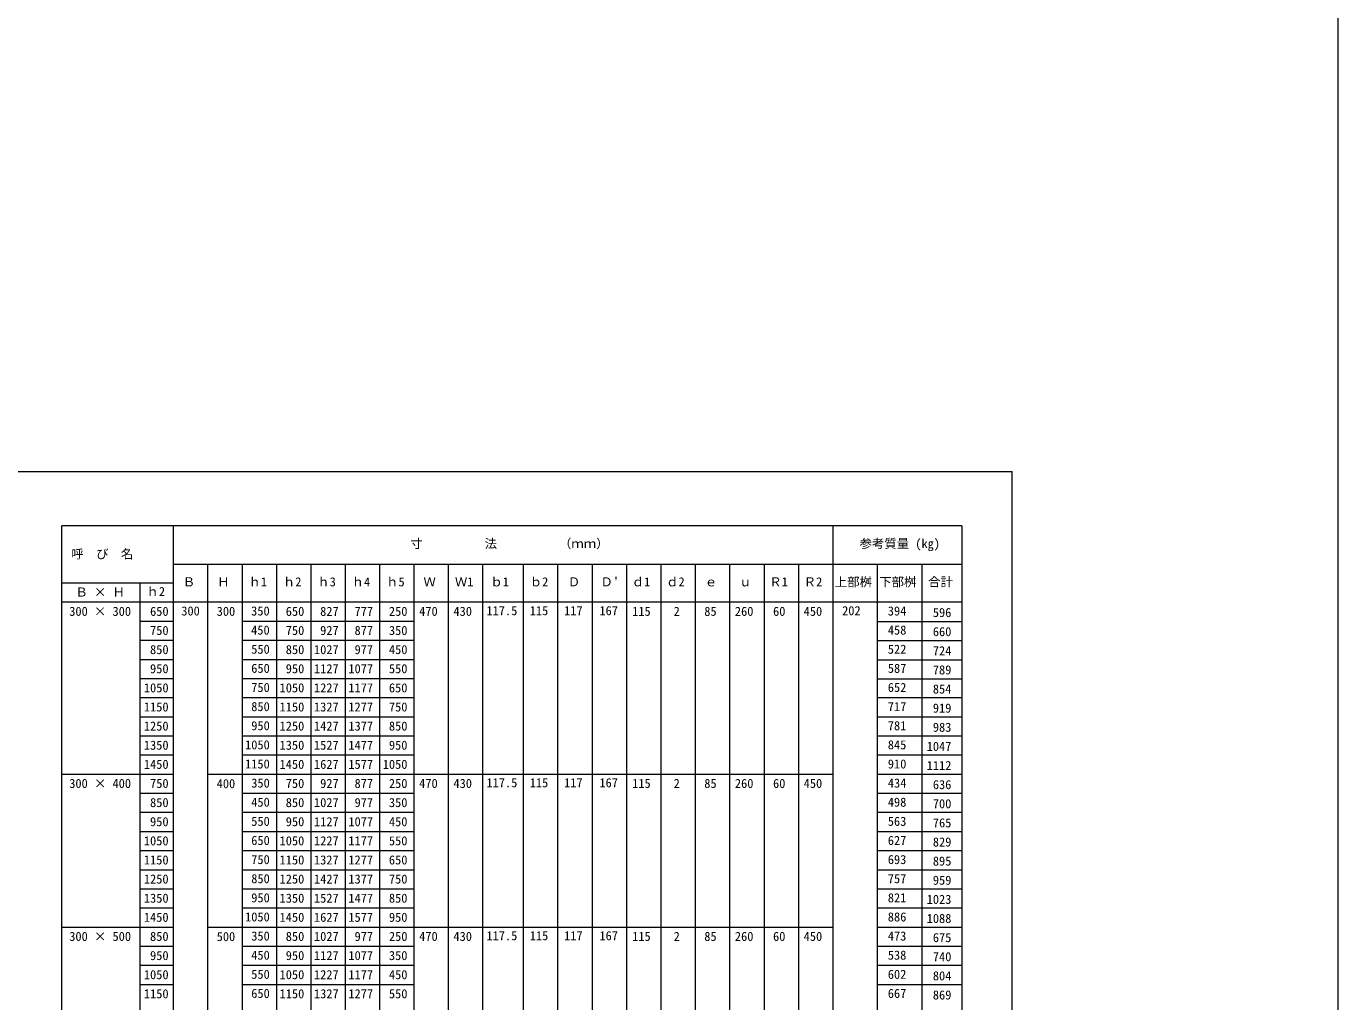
# Model space of a CAD drawing. Units: millimetres at full size; details may follow other scales. Extents: x 5964 to 125098, y -10801 to 28073.
# Drawn here: x 60461 to 65531, y 3053 to 6822 of the extents above; entities that cross this region are included whole.
import ezdxf
from ezdxf.enums import TextEntityAlignment as Align

# ---------------------------------------------------------------- set-up
doc = ezdxf.new("R2010")
doc.units = ezdxf.units.MM
doc.header["$LTSCALE"] = 19
doc.layers.add('0_2', color=7, linetype='Continuous', lineweight=20)
doc.layers.add('枠', color=5, linetype='Continuous', lineweight=5)
doc.styles.add('ＭＳ ゴシック', font='')
doc.styles.get('ＭＳ ゴシック').set_extended_font_data('MS Gothic')

msp = doc.modelspace()

# ---------------------------------------------------------------- linework, layer by layer
at = {"layer": '0_2'}
for p, q in [((64077.81, 4891.7), (60597.9, 4891.7)), ((60597.9, 1124.23), (60597.9, 4891.7)), ((61029.13, 4891.7), (61029.13, 1124.23)), ((63578.99, 4891.7), (63578.99, 1124.23)), ((64077.81, 4891.7), (64077.81, 1124.23)), ((61029.13, 4743.96), (64077.81, 4743.96)), ((61162.1, 4743.96), (61162.1, 1124.23)), ((61295.07, 4743.96), (61295.07, 1124.23)), ((61428.04, 4743.96), (61428.04, 1124.23)), ((61561.01, 4743.96), (61561.01, 1124.23)), ((61693.98, 4743.96), (61693.98, 1124.23)), ((61826.9, 4743.96), (61826.9, 1124.23)), ((61959.83, 4743.96), (61959.83, 1124.23)), ((62091.95, 4743.96), (62091.95, 1124.23)), ((62225.36, 4743.96), (62225.36, 1124.23)), ((62382.27, 4743.96), (62382.27, 1124.23)), ((62515.24, 4743.96), (62515.24, 1124.23)), ((62648.21, 4743.96), (62648.21, 1124.23)), ((62781.18, 4743.96), (62781.18, 1124.23)), ((62914.14, 4743.96), (62914.14, 1124.23)), ((63047.11, 4743.96), (63047.11, 1124.23)), ((63180.08, 4743.96), (63180.08, 1124.23)), ((63313.05, 4743.96), (63313.05, 1124.23)), ((63446.02, 4743.96), (63446.02, 1124.23)), ((63750.57, 4743.96), (63750.57, 1124.23)), ((63922.68, 4743.96), (63922.68, 1124.23)), ((61029.13, 4670.08), (60597.9, 4670.08)), ((60900.64, 4670.08), (60900.64, 1124.23)), ((64077.81, 4596.21), (60597.9, 4596.21)), ((61029.13, 4522.34), (60900.64, 4522.34)), ((61959.83, 4522.34), (61295.07, 4522.34)), ((63750.57, 4522.34), (64077.81, 4522.34)), ((61029.13, 4448.47), (60900.64, 4448.47)), ((61959.83, 4448.47), (61295.07, 4448.47)), ((63750.57, 4448.47), (64077.81, 4448.47)), ((61029.13, 4374.6), (60900.64, 4374.6)), ((61959.83, 4374.6), (61295.07, 4374.6)), ((63750.57, 4374.6), (64077.81, 4374.6)), ((61029.13, 4300.72), (60900.64, 4300.72)), ((61959.83, 4300.72), (61295.07, 4300.72)), ((63750.57, 4300.72), (64077.81, 4300.72)), ((61029.13, 4226.85), (60900.64, 4226.85)), ((61959.83, 4226.85), (61295.07, 4226.85)), ((64077.81, 4226.85), (63750.57, 4226.85)), ((61029.13, 4152.98), (60900.64, 4152.98)), ((61959.83, 4152.98), (61295.07, 4152.98)), ((64077.81, 4152.98), (63750.57, 4152.98)), ((61029.13, 4079.11), (60900.64, 4079.11)), ((61959.83, 4079.11), (61295.07, 4079.11)), ((64077.81, 4079.11), (63750.57, 4079.11)), ((61029.13, 4005.24), (60900.64, 4005.24)), ((61959.83, 4005.24), (61295.07, 4005.24)), ((64077.81, 4005.24), (63750.57, 4005.24)), ((61029.13, 3931.36), (60597.9, 3931.36)), ((61295.07, 3931.36), (61162.1, 3931.36)), ((63578.99, 3931.36), (61295.07, 3931.36)), ((64077.81, 3931.36), (63750.57, 3931.36)), ((61029.13, 3857.49), (60900.64, 3857.49)), ((61959.83, 3857.49), (61295.07, 3857.49)), ((64077.81, 3857.49), (63750.57, 3857.49)), ((61029.13, 3783.62), (60900.64, 3783.62)), ((61959.83, 3783.62), (61295.07, 3783.62)), ((64077.81, 3783.62), (63750.57, 3783.62)), ((61029.13, 3709.75), (60900.64, 3709.75)), ((61959.83, 3709.75), (61295.07, 3709.75)), ((64077.81, 3709.75), (63750.57, 3709.75)), ((61029.13, 3635.88), (60900.64, 3635.88)), ((61959.83, 3635.88), (61295.07, 3635.88)), ((64077.81, 3635.88), (63750.57, 3635.88)), ((61029.13, 3562), (60900.64, 3562)), ((61959.83, 3562), (61295.07, 3562)), ((64077.81, 3562), (63750.57, 3562)), ((61029.13, 3488.13), (60900.64, 3488.13)), ((61959.83, 3488.13), (61295.07, 3488.13)), ((64077.81, 3488.13), (63750.57, 3488.13)), ((61029.13, 3414.26), (60900.64, 3414.26)), ((61959.83, 3414.26), (61295.07, 3414.26)), ((64077.81, 3414.26), (63750.57, 3414.26)), ((61029.13, 3340.39), (60597.9, 3340.39)), ((61295.07, 3340.39), (61162.1, 3340.39)), ((63578.99, 3340.39), (61295.07, 3340.39)), ((64077.81, 3340.39), (63750.57, 3340.39)), ((61029.13, 3266.52), (60900.64, 3266.52)), ((61959.83, 3266.52), (61295.07, 3266.52)), ((64077.81, 3266.52), (63750.57, 3266.52)), ((61029.13, 3192.64), (60900.64, 3192.64)), ((61959.83, 3192.64), (61295.07, 3192.64)), ((64077.81, 3192.64), (63750.57, 3192.64)), ((61029.13, 3118.77), (60900.64, 3118.77)), ((61959.83, 3118.77), (61295.07, 3118.77)), ((64077.81, 3118.77), (63750.57, 3118.77))]:
    msp.add_line(p, q, dxfattribs=at)
at = {"layer": '枠', "lineweight": 20}
for p, q in [((65531.19, 13380.51), (65531.19, -6940.1)), ((56273.02, 5101.59), (64273.02, 5101.59)), ((64273.02, -412.69), (64273.02, 5101.59))]:
    msp.add_line(p, q, dxfattribs=at)

# ---------------------------------------------------------------- texts
at = {"layer": '0_2', "style": 'ＭＳ ゴシック'}
for s, p in [('寸\u3000\u3000\u3000\u3000\u3000法\u3000\u3000\u3000\u3000\u3000（ｍｍ）', (61945.44, 4794.97)), ('参考質量 (kg)', (63682.26, 4794.97)), ('呼\u3000び\u3000名', (60634.93, 4754.84)), ('Ｂ', (61066.07, 4647.22)), ('Ｈ', (61199.04, 4647.22)), ('ｈ1', (61320.08, 4647.22)), ('ｈ2', (61453.05, 4647.22)), ('ｈ3', (61586.02, 4647.22)), ('ｈ4', (61718.98, 4647.22)), ('ｈ5', (61851.91, 4647.22)), ('Ｗ', (61996.37, 4647.22)), ('Ｗ1', (62118.14, 4647.22)), ('ｂ1', (62255.07, 4647.22)), ('ｂ2', (62407.28, 4647.22)), ('Ｄ', (62554.5, 4647.22)), ("Ｄ'", (62680.92, 4647.22)), ('ｄ1', (62801.56, 4647.22)), ('ｄ2', (62934.53, 4647.22)), ('ｅ', (63084.05, 4647.22)), ('ｕ', (63217.03, 4647.22)), ('Ｒ1', (63333.44, 4647.22)), ('Ｒ2', (63466.41, 4647.22)), ('上部桝', (63586.82, 4647.1)), ('下部桝', (63758.41, 4647.1)), ('合計', (63947.36, 4647.1)), (' Ｂ × Ｈ', (60627.06, 4607.78)), ('ｈ2', (60925.64, 4609.84)), ('300 × 300', (60627.06, 4533.28)), (' 650', (60915.62, 4533.28)), ('300', (61060.16, 4534.75)), (' 300', (61173.18, 4533.42)), (' 350', (61306.35, 4534.7)), (' 650', (61440.22, 4533.28)), (' 827', (61573.19, 4533.28)), (' 777', (61706.16, 4533.28)), (' 250', (61839.08, 4533.28)), ('470', (61979.81, 4533.37)), ('430', (62112.33, 4533.37)), ('117.5', (62239.94, 4535.93)), ('115', (62407.28, 4535.93)), ('117', (62540.25, 4535.93)), ('167', (62676.76, 4535.93)), ('115', (62803.29, 4533.37)), ('2', (62963.64, 4533.37)), ('85', (63082.05, 4533.37)), ('260', (63200.47, 4533.37)), ('60', (63347.99, 4533.37)), ('450', (63466.41, 4533.37)), ('202', (63615.07, 4535.93)), ('394', (63791.64, 4534.7)), (' 750', (60915.62, 4459.41)), (' 450', (61306.35, 4460.83)), (' 750', (61440.22, 4459.41)), (' 927', (61573.19, 4459.41)), (' 877', (61706.16, 4459.41)), (' 350', (61839.08, 4459.41)), ('458', (63791.64, 4460.83)), (' 850', (60915.62, 4385.54)), (' 550', (61306.8, 4386.96)), (' 850', (61440.22, 4385.54)), ('1027', (61573.19, 4385.54)), (' 977', (61706.16, 4385.54)), (' 450', (61839.08, 4385.53)), ('522', (63791.64, 4386.96)), (' 950', (60915.62, 4311.66)), (' 650', (61306.8, 4313.09)), (' 950', (61440.22, 4311.66)), ('1127', (61573.19, 4311.66)), ('1077', (61706.16, 4311.66)), (' 550', (61839.08, 4311.66)), ('587', (63791.64, 4313.09)), ('1050', (60915.62, 4237.79)), (' 750', (61306.8, 4239.22)), ('1050', (61440.22, 4237.79)), ('1227', (61573.19, 4237.79)), ('1177', (61706.16, 4237.79)), (' 650', (61839.08, 4237.79)), ('652', (63791.64, 4239.22)), ('1150', (60915.62, 4163.92)), (' 850', (61306.8, 4165.34)), ('1150', (61440.22, 4163.92)), ('1327', (61573.19, 4163.92)), ('1277', (61706.16, 4163.92)), (' 750', (61839.08, 4163.91)), ('717', (63791.64, 4165.34)), ('1250', (60915.62, 4090.05)), (' 950', (61306.8, 4091.47)), ('1250', (61440.22, 4090.05)), ('1427', (61573.19, 4090.05)), ('1377', (61706.15, 4090.05)), (' 850', (61839.08, 4090.04)), ('781', (63791.64, 4091.47)), ('1350', (60915.62, 4016.18)), ('1050', (61306.8, 4017.6)), ('1350', (61440.22, 4016.18)), ('1527', (61573.19, 4016.18)), ('1477', (61706.15, 4016.18)), (' 950', (61839.08, 4016.16)), ('845', (63791.64, 4017.6)), ('1450', (60915.62, 3942.3)), ('1150', (61306.8, 3943.73)), ('1450', (61440.22, 3942.3)), ('1627', (61573.19, 3942.3)), ('1577', (61706.15, 3942.3)), ('1050', (61839.08, 3942.29)), ('910', (63791.64, 3943.73)), ('300 × 400', (60627.06, 3868.43)), (' 750', (60915.62, 3868.43)), (' 400', (61173.18, 3867.72)), (' 350', (61306.8, 3869.86)), (' 750', (61440.22, 3868.43)), (' 927', (61573.19, 3868.43)), (' 877', (61706.16, 3868.43)), (' 250', (61839.08, 3868.43)), ('470', (61979.81, 3868.53)), ('430', (62112.33, 3868.53)), ('117.5', (62239.94, 3871.09)), ('115', (62407.28, 3871.09)), ('117', (62540.25, 3871.09)), ('167', (62676.76, 3871.09)), ('115', (62803.29, 3868.53)), ('2', (62963.64, 3868.53)), ('85', (63082.05, 3868.53)), ('260', (63200.47, 3868.53)), ('60', (63347.99, 3868.53)), ('450', (63466.41, 3868.53)), ('434', (63791.64, 3869.86)), (' 850', (60915.62, 3794.56)), (' 450', (61306.8, 3795.98)), (' 850', (61440.22, 3794.56)), ('1027', (61573.19, 3794.56)), (' 977', (61706.16, 3794.56)), (' 350', (61839.08, 3794.56)), ('498', (63791.64, 3795.98)), (' 950', (60915.62, 3720.69)), (' 550', (61306.8, 3722.11)), (' 950', (61440.22, 3720.69)), ('1127', (61573.19, 3720.69)), ('1077', (61706.16, 3720.69)), (' 450', (61839.08, 3720.68)), ('563', (63791.64, 3722.11)), ('1050', (60915.62, 3646.82)), (' 650', (61306.8, 3648.24)), ('1050', (61440.22, 3646.82)), ('1227', (61573.19, 3646.82)), ('1177', (61706.16, 3646.82)), (' 550', (61839.08, 3646.81)), ('627', (63791.64, 3648.24)), ('1150', (60915.62, 3572.94)), (' 750', (61306.8, 3574.37)), ('1150', (61440.22, 3572.94)), ('1327', (61573.19, 3572.94)), ('1277', (61706.16, 3572.94)), (' 650', (61839.08, 3572.94)), ('693', (63791.64, 3574.37)), ('1250', (60915.62, 3499.07)), (' 850', (61306.8, 3500.5)), ('1250', (61440.22, 3499.07)), ('1427', (61573.19, 3499.07)), ('1377', (61706.15, 3499.07)), (' 750', (61839.08, 3499.06)), ('757', (63791.64, 3500.5)), ('1350', (60915.62, 3425.2)), (' 950', (61306.8, 3426.62)), ('1350', (61440.22, 3425.2)), ('1527', (61573.19, 3425.2)), ('1477', (61706.15, 3425.2)), (' 850', (61839.08, 3425.19)), ('821', (63791.64, 3426.63)), ('1050', (61306.8, 3352.75)), ('886', (63791.64, 3352.75)), ('1450', (60915.62, 3351.33)), ('1450', (61440.22, 3351.33)), ('1627', (61573.19, 3351.33)), ('1577', (61706.15, 3351.33)), (' 950', (61839.08, 3351.32)), ('300 × 500', (60627.06, 3277.45)), (' 850', (60915.62, 3277.46)), (' 500', (61173.18, 3276.97)), (' 350', (61306.8, 3278.88)), (' 850', (61440.22, 3277.46)), ('1027', (61573.19, 3277.46)), (' 977', (61706.16, 3277.46)), (' 250', (61839.08, 3277.46)), ('470', (61979.81, 3277.55)), ('430', (62112.33, 3277.55)), ('117.5', (62239.94, 3280.11)), ('115', (62407.28, 3280.11)), ('117', (62540.25, 3280.11)), ('167', (62676.76, 3280.11)), ('115', (62803.29, 3277.55)), ('2', (62963.64, 3277.55)), ('85', (63082.05, 3277.55)), ('260', (63200.47, 3277.55)), ('60', (63347.99, 3277.55)), ('450', (63466.41, 3277.55)), ('473', (63791.64, 3278.88)), (' 950', (60915.62, 3203.58)), (' 450', (61306.8, 3205.01)), (' 950', (61440.22, 3203.58)), ('1127', (61573.19, 3203.58)), ('1077', (61706.16, 3203.58)), (' 350', (61839.08, 3203.58)), ('538', (63791.64, 3205.01)), ('1050', (60915.62, 3129.71)), (' 550', (61306.8, 3131.14)), ('1050', (61440.22, 3129.71)), ('1227', (61573.19, 3129.71)), ('1177', (61706.16, 3129.71)), (' 450', (61839.08, 3129.71)), ('602', (63791.64, 3131.14)), ('1150', (60915.62, 3055.84)), (' 650', (61306.8, 3057.27)), ('1150', (61440.22, 3055.84)), ('1327', (61573.19, 3055.84)), ('1277', (61706.16, 3055.84)), (' 550', (61839.08, 3055.83)), ('667', (63791.64, 3057.27))]:
    msp.add_text(s, height=35.13, dxfattribs=at).set_placement(p, align=Align.BOTTOM_LEFT)
for s, p in [('596', (64037.45, 4556.83)), ('660', (64037.45, 4482.96)), ('724', (64037.45, 4409.09)), ('789', (64037.45, 4335.22)), ('854', (64037.45, 4261.34)), ('919', (64037.45, 4187.47)), ('983', (64037.45, 4113.6)), ('1047', (64037.45, 4039.73)), ('1112', (64037.45, 3965.86)), ('636', (64037.45, 3891.98)), ('700', (64037.45, 3818.11)), ('765', (64037.45, 3744.24)), ('829', (64037.45, 3670.37)), ('895', (64037.45, 3596.5)), ('959', (64037.45, 3522.62)), ('1023', (64037.45, 3448.75)), ('1088', (64037.45, 3374.88)), ('675', (64037.45, 3301.01)), ('740', (64037.45, 3227.14)), ('804', (64037.45, 3153.27)), ('869', (64037.45, 3079.39))]:
    msp.add_text(s, height=35.13, dxfattribs=at).set_placement(p, align=Align.MIDDLE_RIGHT)

doc.saveas('drawing.dxf')
